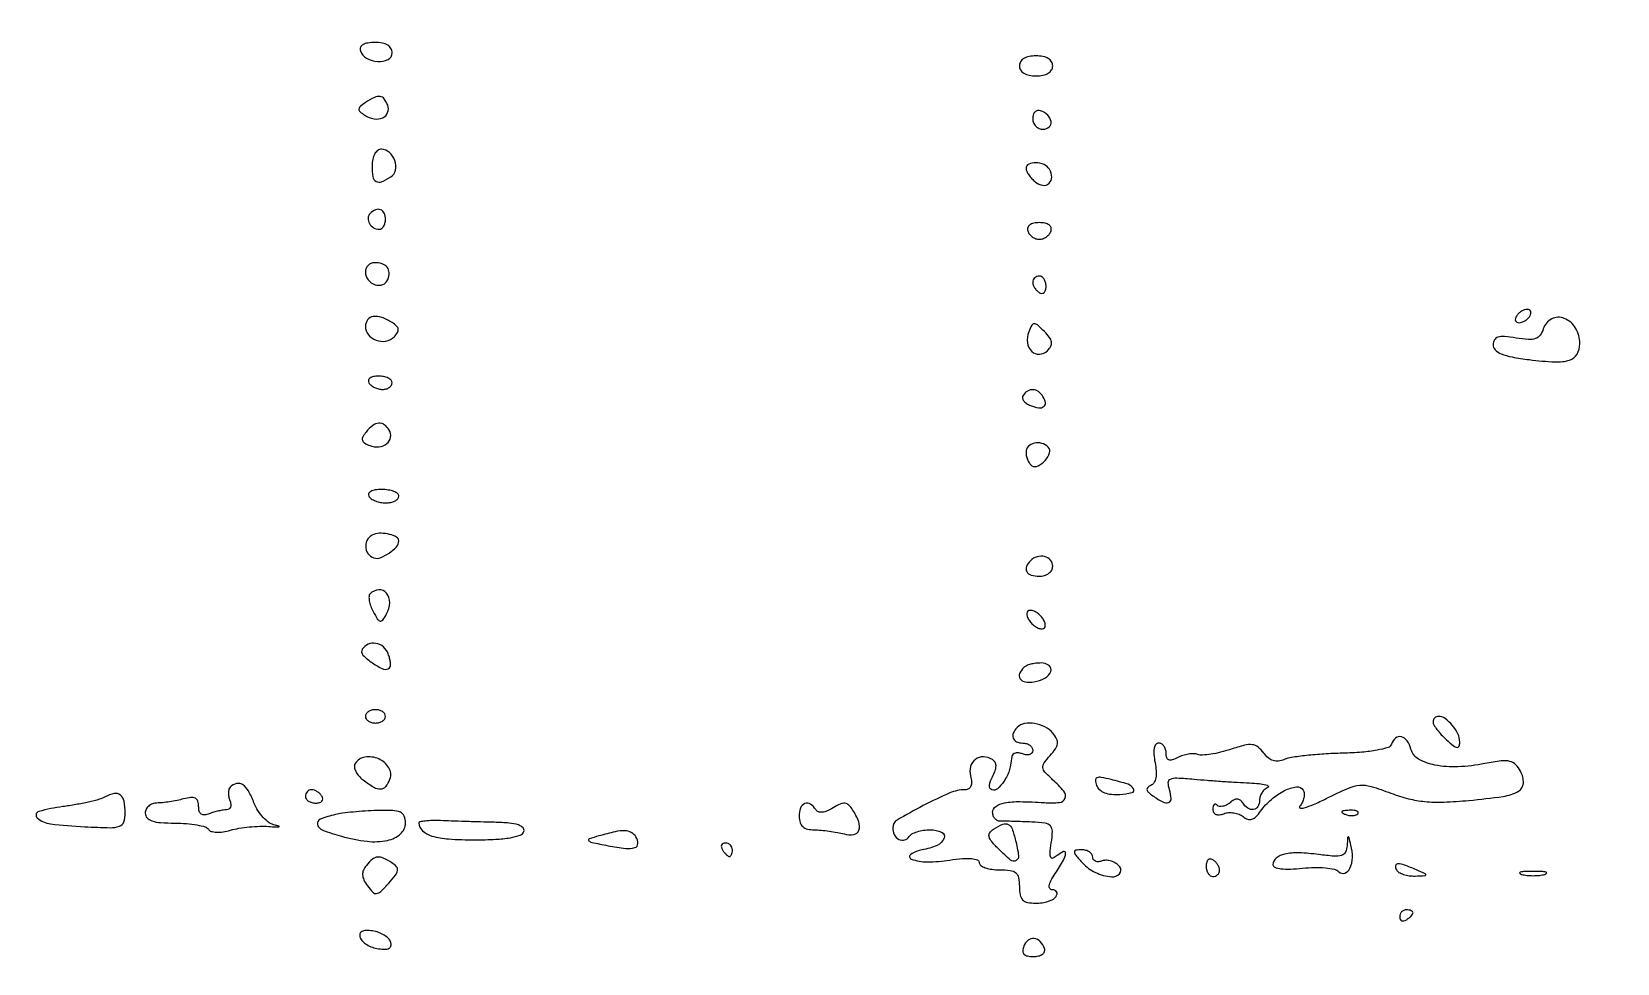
# Model space of a CAD drawing. Extents: x 0 to 4160, y 0 to 3120.
# Drawn here: x 3334 to 3571.6, y 1369 to 1508.6 of the extents above; entities that cross this region are included whole.
import ezdxf

# ---------------------------------------------------------------- set-up
doc = ezdxf.new("R2010")
doc.units = 0

msp = doc.modelspace()

# ---------------------------------------------------------------- linework, layer by layer
for points in [[(4159.499279, 606.274193, 0.000001), (4159.667734, 974.478125, 0.000057), (4159.806661, 1380.08378, 0.000034), (4159.883999, 1862.25), (4160, 3120), (3296.563358, 3120), (2433.126717, 3120)], [(757.647081, 3119.740147, 0.000002), (520.492565, 3119.487217, 0.4139)], [(1964.75, 0.149832, 0.000016), (2717.930904, 0.232101, 0.000028), (3351.473438, 0.357111)]]:
    msp.add_lwpolyline(points, format="xyb")
for points in [[(3383.244995, 1505.75, 0.19179), (3384.163302, 1504.653351, 0.107308), (3385.860007, 1504.163801, 0.130172), (3387.392332, 1504.461336, 0.287588), (3388, 1505.430449, 0.129929), (3387.823287, 1506.099007, 0.12769), (3387.338523, 1506.598108, 0.093042), (3386.531429, 1506.902284, 0.043744), (3385.416667, 1507, 0.036811), (3384.353364, 1506.921611, 0.094051), (3383.626718, 1506.66887, 0.161977), (3383.267705, 1506.265558, 0.183088)], [(3482, 1503.5, 0.140575), (3482.177821, 1502.88002, 0.118484), (3482.666667, 1502.4, 0.088208), (3483.456621, 1502.09863, 0.04716), (3484.5, 1502, 0.04716), (3485.543379, 1502.09863, 0.088208), (3486.333333, 1502.4, 0.118484), (3486.822179, 1502.88002, 0.140575), (3487, 1503.5, 0.140575), (3486.822179, 1504.11998, 0.118484), (3486.333333, 1504.6, 0.088208), (3485.543379, 1504.90137, 0.04716), (3484.5, 1505, 0.04716), (3483.456621, 1504.90137, 0.088208), (3482.666667, 1504.6, 0.118484), (3482.177821, 1504.11998, 0.140575)], [(3384, 1497.984687, 0.027645), (3383.223068, 1497.410829, 0.21091), (3383.02463, 1497.013923, 0.232262), (3383.193193, 1496.624542, 0.033447), (3383.909316, 1496.09252, 0.102042), (3385.288662, 1495.559575, 0.145055), (3386.58521, 1495.719563, 0.199234), (3387.326107, 1496.488848, 0.18706), (3387.329869, 1497.582759, 0.065285), (3386.807216, 1498.546808, 0.208833), (3386.190808, 1498.909523, 0.147479), (3385.348443, 1498.762561, 0.02884)], [(3484, 1495.583333, 0.099038), (3484.120875, 1494.979073, 0.097945), (3484.465104, 1494.465104, 0.097945), (3484.979073, 1494.120875, 0.099038), (3485.583333, 1494, 0.190724), (3486.459866, 1494.346973, 0.244413), (3486.742973, 1495.153639, 0.165501), (3486.250696, 1496.122932, 0.113253), (3485.1875, 1496.770833, 0.134046), (3484.735738, 1496.795817, 0.144529), (3484.348828, 1496.585286, 0.119977), (3484.089234, 1496.158616, 0.077096)], [(3385, 1488.5, 0.038307), (3385.124755, 1486.87404, 0.223974), (3385.591982, 1486.18197, 0.237206), (3386.401271, 1486.124828, 0.042551), (3387.78387, 1486.845262, 0.203013), (3388.484581, 1487.85901, 0.132583), (3388.398962, 1489.298487, 0.127956), (3387.592771, 1490.535554, 0.186804), (3386.393011, 1491, 0.162184), (3385.838157, 1490.815161, 0.105211), (3385.389301, 1490.301332, 0.079023), (3385.096959, 1489.502045, 0.048268)], [(3483, 1488.122445, 0.113581), (3483.0961, 1487.70486, 0.037707), (3483.414473, 1487.158689, 0.035275), (3483.871024, 1486.58674, 0.033484), (3484.410972, 1486.073886, 0.139938), (3485.49842, 1485.59522, 0.223994), (3486.448463, 1485.893409, 0.215554), (3486.846638, 1486.831675, 0.133358), (3486.5, 1488, 0.152872), (3485.695891, 1488.696523, 0.094142), (3484.464417, 1488.975399, 0.118104), (3483.407243, 1488.760936, 0.291763)], [(3384.693853, 1481.36052, 0.191124), (3384.401415, 1480.683432, 0.139481), (3384.603969, 1479.880661, 0.123736), (3385.230079, 1479.235684, 0.139398), (3386.059017, 1479, 0.156819), (3386.417907, 1479.1154, 0.097386), (3386.723586, 1479.440625, 0.079459), (3386.929934, 1479.926402, 0.06085), (3387, 1480.5, 0.103624), (3386.806289, 1481.424643, 0.202875), (3386.269246, 1481.932483, 0.1934), (3385.508765, 1481.913511, 0.094876)], [(3483.25, 1478.75, 0.087886), (3483.509184, 1478.272249, 0.06965), (3483.935937, 1477.867188, 0.06941), (3484.459169, 1477.593688, 0.085974), (3485, 1477.5, 0.085974), (3485.540831, 1477.593688, 0.06941), (3486.064063, 1477.867188, 0.06965), (3486.490816, 1478.272249, 0.087886), (3486.75, 1478.75, 0.162171), (3486.750104, 1479.249077, 0.158614), (3486.451282, 1479.653846, 0.105759), (3485.848796, 1479.915359, 0.049736), (3485, 1480, 0.049736), (3484.151204, 1479.915359, 0.105759), (3483.548718, 1479.653846, 0.158614), (3483.249896, 1479.249077, 0.162171)], [(3384, 1472.606989, 0.16534), (3384.394944, 1471.4453, 0.147756), (3385.433658, 1470.700649, 0.172797), (3386.591433, 1470.716426, 0.215378), (3387.34834, 1471.465377, 0.090961), (3387.545056, 1472.516642, 0.170432), (3387.264829, 1473.324057, 0.15457), (3386.5125, 1473.830406, 0.071544), (3385.333333, 1474, 0.103603), (3384.824567, 1473.893437, 0.098907), (3384.391667, 1473.590803, 0.096806), (3384.101569, 1473.138709, 0.094654)], [(3484, 1471.059017, 0.089642), (3484.073302, 1470.653442, 0.053229), (3484.29375, 1470.2129, 0.051032), (3484.617485, 1469.806203, 0.06081), (3485, 1469.5, 0.139169), (3485.379648, 1469.392057, 0.191142), (3485.70625, 1469.521475, 0.138808), (3485.926733, 1469.889346, 0.066118), (3486, 1470.440983, 0.062283), (3485.925455, 1471.037096, 0.080552), (3485.70625, 1471.542039, 0.097988), (3485.381379, 1471.879982, 0.153634), (3485, 1472, 0.092995), (3484.618268, 1471.928382, 0.096318), (3484.29375, 1471.723586, 0.099231), (3484.076556, 1471.418051, 0.105429)], [(3556.5, 1466, 0.076764), (3556.338175, 1465.617617, 0.154201), (3556.357263, 1465.29375, 0.186277), (3556.550471, 1465.079239, 0.117858), (3556.881966, 1465, 0.085235), (3557.310186, 1465.073533, 0.053414), (3557.769763, 1465.29375, 0.051777), (3558.189439, 1465.617474, 0.064269), (3558.5, 1466, 0.076764), (3558.661825, 1466.382383, 0.154201), (3558.642737, 1466.70625, 0.186277), (3558.449529, 1466.920761, 0.117858), (3558.118034, 1467, 0.085235), (3557.689814, 1466.926467, 0.053414), (3557.230237, 1466.70625, 0.051777), (3556.810561, 1466.382526, 0.064269)], [(3384, 1464.468615, 0.1688), (3384.437901, 1463.208478, 0.139542), (3385.59726, 1462.37271, 0.133695), (3387.063725, 1462.252926, 0.151413), (3388.308858, 1462.908858, 0.054276), (3388.808503, 1463.530591, 0.181249), (3388.915755, 1464.034028, 0.169745), (3388.667251, 1464.505602, 0.04647), (3387.991641, 1465.026328, 0.053573), (3386.442793, 1465.787408, 0.122738), (3385.158412, 1465.923329, 0.197027), (3384.329353, 1465.439914, 0.16493)], [(3483.403962, 1463.610324, 0.123785), (3483.210633, 1462.008226, 0.166302), (3483.849541, 1460.704978, 0.214869), (3485.007127, 1460.266488, 0.183052), (3486.207143, 1460.807143, 0.072829), (3486.712873, 1461.486396, 0.165028), (3486.818345, 1462.110226, 0.123811), (3486.525471, 1462.791533, 0.033272), (3485.743887, 1463.684684, 0.013977), (3484.702122, 1464.669781, 0.192647), (3484.223284, 1464.843954, 0.27229), (3483.851089, 1464.608809, 0.027317)], [(3560.522278, 1464.070191, -0.081329), (3560.041524, 1463.122898, -0.154758), (3559.358735, 1462.623199, -0.099384), (3558.288521, 1462.486996, -0.02234), (3556.45489, 1462.701033, 0.018525), (3554.698757, 1462.919612, 0.092275), (3553.714152, 1462.82356, 0.191344), (3553.196543, 1462.422347, 0.134117), (3553, 1461.702799, 0.202139), (3553.321272, 1460.94059, 0.095766), (3554.228596, 1460.343492, 0.051933), (3555.841369, 1459.866929, 0.014813), (3558.42435, 1459.466185, 0.018003), (3562.293762, 1459.123639, 0.089799), (3564.447105, 1459.398207, 0.185244), (3565.573702, 1460.29494, 0.133837), (3566, 1461.859017, 0.134269), (3565.362891, 1464.188757, 0.16478), (3563.661888, 1465.651671, 0.218659), (3561.780918, 1465.563429, 0.19908)], [(3384.5, 1456, 0.08825), (3384.842344, 1455.617164, 0.053305), (3385.359775, 1455.29375, 0.051278), (3385.961978, 1455.074167, 0.061875), (3386.559017, 1455, 0.067639), (3387.109818, 1455.074854, 0.08433), (3387.576711, 1455.29375, 0.09965), (3387.888931, 1455.61866, 0.142666), (3388, 1456, 0.195654), (3387.844577, 1456.381985, 0.086673), (3387.395164, 1456.70625, 0.066561), (3386.729059, 1456.926392, 0.0466), (3385.940983, 1457, 0.047867), (3385.195401, 1456.928459, 0.104212), (3384.66835, 1456.70625, 0.181468), (3384.441401, 1456.378123, 0.202618)], [(3482.564761, 1454.104785, 0.176398), (3482.483851, 1453.714419, 0.118962), (3482.654993, 1453.287969, 0.088757), (3483.063294, 1452.887837, 0.058024), (3483.648872, 1452.581246, 0.051066), (3484.901657, 1452.242116, 0.198234), (3485.668821, 1452.420991, 0.293297), (3485.902764, 1453.007154, 0.090929), (3485.541119, 1453.933469, 0.098146), (3484.858885, 1454.666913, 0.143063), (3484.032234, 1454.960907, 0.153127), (3483.218317, 1454.756199, 0.117266)], [(3384.096921, 1448.616783, 0.046492), (3383.60476, 1447.897096, 0.194585), (3383.54191, 1447.386705, 0.192557), (3383.851629, 1446.97271, 0.04544), (3384.641694, 1446.584, 0.115462), (3386.019706, 1446.394723, 0.14632), (3387.205677, 1446.873901, 0.184049), (3387.766025, 1447.825434, 0.182424), (3387.553851, 1448.912868, 0.095257), (3386.823828, 1449.706753, 0.182688), (3386.003009, 1449.939187, 0.145098), (3385.092809, 1449.582351, 0.054118)], [(3483, 1445.559017, 0.055393), (3483.06577, 1444.967172, 0.049543), (3483.260466, 1444.380346, 0.052551), (3483.547032, 1443.884873, 0.097268), (3483.886693, 1443.570027, 0.262915), (3484.796164, 1443.534193, 0.093927), (3485.857731, 1444.361689, 0.097507), (3486.519034, 1445.49822, 0.287006), (3486.324657, 1446.342009, 0.126742), (3485.345909, 1446.919767, 0.128809), (3484.216165, 1446.947916, 0.150796), (3483.339635, 1446.433598, 0.187354)], [(3384.5, 1439, 0.111412), (3384.876024, 1438.616444, 0.050262), (3385.50665, 1438.29375, 0.046318), (3386.270704, 1438.074077, 0.046881), (3387.059017, 1438, 0.049547), (3387.801778, 1438.073784, 0.069539), (3388.429836, 1438.29375, 0.089706), (3388.852535, 1438.618213, 0.186414), (3389, 1439, 0.230178), (3388.813779, 1439.383082, 0.073461), (3388.248289, 1439.70625, 0.055981), (3387.420991, 1439.926934, 0.037227), (3386.440983, 1440, 0.035659), (3385.479336, 1439.931329, 0.083483), (3384.794783, 1439.712684, 0.1651), (3384.478234, 1439.384801, 0.253782)], [(3385.25, 1433.269359, 0.161738), (3384.371961, 1432.593067, 0.148895), (3384.036487, 1431.501448, 0.150332), (3384.367395, 1430.415929, 0.165159), (3385.241071, 1429.752976, 0.175005), (3386.230198, 1429.777463, 0.057112), (3387.541442, 1430.469056, 0.057206), (3388.653661, 1431.432296, 0.187857), (3389, 1432.321583, 0.278141), (3388.676645, 1432.857892, 0.059596), (3387.618275, 1433.264271, 0.055868), (3386.335593, 1433.439715, 0.090228)], [(3483.666667, 1429.333333, 0.095046), (3483.06796, 1428.450414, 0.235594), (3483.110821, 1427.691245, 0.19625), (3483.776516, 1427.170234, 0.069236), (3485, 1427, 0.072314), (3485.769411, 1427.111864, 0.08892), (3486.416667, 1427.4375, 0.10214), (3486.846791, 1427.924246, 0.130775), (3487, 1428.5, 0.180027), (3486.66229, 1429.407543, 0.154548), (3485.790057, 1429.944294, 0.133222), (3484.659362, 1429.921784, 0.125809)], [(3384.70185, 1424.368517, 0.187462), (3384.533503, 1423.986187, 0.053361), (3384.574754, 1423.326684, 0.04577), (3384.786774, 1422.531488, 0.034853), (3385.155945, 1421.708614, 0.015051), (3385.828021, 1420.538873, 0.213785), (3386.217075, 1420.273864, 0.291341), (3386.597015, 1420.430148, 0.025845), (3387.174884, 1421.348016, 0.121319), (3387.640053, 1423.037031, 0.180254), (3387.148991, 1424.47354, 0.245901), (3385.994125, 1424.965206, 0.178267)], [(3483.1875, 1420.9375, 0.068635), (3483.45155, 1420.402945, 0.04742), (3483.882031, 1419.882031, 0.04742), (3484.402945, 1419.45155, 0.068635), (3484.9375, 1419.1875, 0.08306), (3485.420316, 1419.111558, 0.196386), (3485.75, 1419.25, 0.196386), (3485.888442, 1419.579684, 0.08306), (3485.8125, 1420.0625, 0.068635), (3485.54845, 1420.597055, 0.04742), (3485.117969, 1421.117969, 0.04742), (3484.597055, 1421.54845, 0.068635), (3484.0625, 1421.8125, 0.08306), (3483.579684, 1421.888442, 0.196386), (3483.25, 1421.75, 0.196386), (3483.111558, 1421.420316, 0.08306)], [(3383.531009, 1416.050173, 0.343304), (3383.623724, 1415.193592, 0.051097), (3385.043516, 1413.998986, 0.049818), (3386.701489, 1413.097924, 0.304866), (3387.609185, 1413.275852, 0.178608), (3387.736805, 1413.552724, 0.042707), (3387.733229, 1414.067782, 0.038593), (3387.625797, 1414.695694, 0.029961), (3387.41655, 1415.356872, 0.122591), (3386.681024, 1416.408415, 0.135797), (3385.564626, 1416.942908, 0.147867), (3384.403903, 1416.806439, 0.152818)], [(3482.666667, 1413.333333, 0.096545), (3482.037849, 1412.400054, 0.258143), (3482.118975, 1411.62911, 0.209388), (3482.866033, 1411.173254, 0.070409), (3484.171672, 1411.180449, 0.087522), (3485.825577, 1411.729812, 0.179445), (3486.713919, 1412.741863, 0.341115), (3486.451461, 1413.614391, 0.156542), (3485.25, 1414, 0.031371), (3484.467349, 1413.950847, 0.031789), (3483.700521, 1413.804167, 0.033513), (3483.053431, 1413.590047, 0.100042)], [(3384, 1406, 0.148195), (3384.115568, 1405.618646, 0.098894), (3384.440625, 1405.29375, 0.082425), (3384.926543, 1405.074694, 0.064853), (3385.5, 1405, 0.064853), (3386.073457, 1405.074694, 0.082425), (3386.559375, 1405.29375, 0.098894), (3386.884432, 1405.618646, 0.148195), (3387, 1406, 0.148195), (3386.884432, 1406.381354, 0.098894), (3386.559375, 1406.70625, 0.082425), (3386.073457, 1406.925306, 0.064853), (3385.5, 1407, 0.064853), (3384.926543, 1406.925306, 0.082425), (3384.440625, 1406.70625, 0.098894), (3384.115568, 1406.381354, 0.148195)], [(3481.666667, 1404.333333, 0.091649), (3481.095775, 1403.503522, 0.193059), (3481.066255, 1402.735179, 0.206496), (3481.569797, 1402.19498, 0.103678), (3482.5, 1402, -0.072144), (3483.073208, 1401.91686, -0.087143), (3483.559375, 1401.674822, -0.100435), (3483.884389, 1401.315153, -0.134459), (3484, 1400.893011, -0.158089), (3483.878743, 1400.519085, -0.151946), (3483.559375, 1400.280284, -0.112257), (3483.073899, 1400.22328, -0.06502), (3482.5, 1400.361626, 0.058407), (3481.916789, 1400.510375, 0.092851), (3481.403906, 1400.483616, 0.126783), (3481.042281, 1400.290954, 0.176994), (3480.875, 1399.968615, -0.010825), (3480.679037, 1398.671926, -0.035101), (3480.47078, 1397.827547, -0.042097), (3480.168459, 1397.104709, -0.021367), (3479.67567, 1396.25, -0.070774), (3478.729728, 1395.14286, -0.283768), (3477.889368, 1394.99909, -0.353096), (3477.525352, 1395.652349, -0.080401), (3477.967521, 1396.939312, 0.034731), (3478.379375, 1397.856728, 0.089598), (3478.504473, 1398.569206, 0.130763), (3478.356482, 1399.114619, 0.123678), (3477.954817, 1399.527924, 0.131754), (3476.61678, 1399.929509, 0.170949), (3475.405421, 1399.542746, 0.168735), (3474.693337, 1398.476466, 0.128261), (3474.694254, 1397.061172, -0.04502), (3474.841893, 1396.178882, -0.111738), (3474.746683, 1395.534673, -0.165963), (3474.42055, 1395.146067, -0.136757), (3473.8965, 1395, 0.102253), (3471.574194, 1394.520056, 0.018597), (3467.58427, 1392.618297, 0.012947), (3463.675951, 1390.443072, 0.261263), (3463.017668, 1389.309017, 0.123474), (3463.261613, 1388.271223, 0.151679), (3463.956756, 1387.565207, 0.192372), (3464.803739, 1387.46995, 0.1895), (3465.489919, 1387.983688, -0.132129), (3465.905733, 1388.374557, -0.045), (3466.675043, 1388.701458, -0.041002), (3467.630034, 1388.924975, -0.037006), (3468.64235, 1389, -0.1031), (3470.356426, 1388.64276, -0.406683), (3470.725039, 1387.739181, -0.196473), (3469.671117, 1386.659168, -0.058275), (3467.417502, 1385.978797, 0.099947), (3465.720359, 1385.308768, 0.618428), (3465.79875, 1384.612838, 0.089788), (3468.205917, 1384.195139, 0.035406), (3471.570999, 1384.458376, -0.016139), (3473.490511, 1384.683162, -0.043457), (3474.863133, 1384.679647, -0.072547), (3475.719234, 1384.475346, -0.307063), (3476, 1384.061273, 0.245801), (3476.213105, 1383.653974, 0.06677), (3476.88125, 1383.311749, 0.051451), (3477.850874, 1383.077335, 0.033611), (3479, 1383, -0.030103), (3480.613599, 1382.902765, -0.144586), (3481.45, 1382.541667, -0.173074), (3481.873428, 1381.824437, -0.047675), (3482, 1380.5, 0.045359), (3482.114563, 1379.239747, 0.149127), (3482.494098, 1378.506044, 0.152449), (3483.212541, 1378.11842, 0.048088), (3484.440983, 1378, 0.037634), (3485.42066, 1378.073842, 0.041396), (3486.346475, 1378.29375, 0.045439), (3487.093337, 1378.615492, 0.130646), (3487.5, 1379, 0.094523), (3487.645826, 1379.381522, 0.172696), (3487.591616, 1379.70625, 0.172965), (3487.34452, 1379.92333, 0.094854), (3486.944007, 1380, -0.237879), (3486.570872, 1380.18817, -0.206273), (3486.47014, 1380.618768, -0.079687), (3486.732906, 1381.370974, -0.021235), (3487.38499, 1382.464817, 0.014411), (3488.594617, 1384.432378, 0.10388), (3488.937945, 1385.48465, 0.575314), (3488.614614, 1385.72289, 0.07102), (3487.676751, 1385.146691, -0.065594), (3487.034592, 1384.742545, -0.41117), (3486.705201, 1384.862586, -0.135521), (3486.600031, 1385.468988, -0.012013), (3486.790251, 1387.024246, 0.02778), (3486.949975, 1388.790583, 0.19906), (3486.655699, 1389.576331, 0.174445), (3485.866195, 1389.981406, 0.020462), (3483.863499, 1390.157534, 0.002789), (3482.484112, 1390.214432, 0.002892), (3481.12084, 1390.255156, 0.002787), (3479.94065, 1390.276999, 0.012514), (3479.25, 1390.268645, -0.111386), (3478.773231, 1390.357737, -0.103987), (3478.367188, 1390.643845, -0.098504), (3478.095028, 1391.084408, -0.089488), (3478, 1391.611111, -0.250913), (3478.471329, 1392.491208, -0.100772), (3479.775986, 1393.022282, -0.050115), (3482.080983, 1393.219997, -0.013527), (3485.75, 1393.067164, 0.038745), (3488.032122, 1393.087177, 0.292469), (3488.847915, 1393.714181, 0.267203), (3488.659339, 1394.776001, 0.034329), (3486.991904, 1396.507326, -0.021525), (3485.842129, 1397.641592, -0.163925), (3485.53356, 1398.324873, -0.182689), (3485.71907, 1399.016185, -0.028008), (3486.629917, 1400.143556, 0.032885), (3487.428967, 1401.152512, 0.122872), (3487.711516, 1401.904186, 0.147739), (3487.582486, 1402.62008, 0.055318), (3487.015567, 1403.481242, 0.100552), (3485.841701, 1404.425935, 0.07998), (3484.293289, 1404.934931, 0.085837), (3482.769961, 1404.914701, 0.151356)], [(3544, 1405.154988, 0.136196), (3544.121498, 1404.717217, 0.026046), (3544.5875, 1404.026517, 0.02603), (3545.234318, 1403.254929, 0.021385), (3546, 1402.5, 0.013726), (3547.053603, 1401.59785, 0.126924), (3547.59536, 1401.350593, 0.367181), (3547.893891, 1401.52476, 0.08492), (3548, 1402.145012, 0.112692), (3547.722159, 1403.362102, 0.061063), (3546.888248, 1404.660691, 0.062484), (3545.809628, 1405.671929, 0.158395), (3544.8, 1406, 0.104773), (3544.494752, 1405.935326, 0.099119), (3544.235, 1405.751778, 0.096495), (3544.060907, 1405.477548, 0.093585)], [(3537.776871, 1401.830612, -0.243433), (3537.257004, 1401.325031, -0.02793), (3535.619255, 1400.927637, -0.026097), (3533.348039, 1400.630664, -0.012918), (3530.443537, 1400.479492, 0.009543), (3527.653303, 1400.353141, 0.011149), (3525.011489, 1400.123691, 0.010181), (3522.794557, 1399.835445, 0.064333), (3521.701956, 1399.523454, -0.073532), (3520.825539, 1399.290462, -0.105851), (3520.029318, 1399.368645, -0.099392), (3519.299488, 1399.773946, -0.058657), (3518.618478, 1400.507084, 0.063866), (3517.772496, 1401.399078, 0.144718), (3516.922898, 1401.755147, 0.091092), (3515.759563, 1401.670942, 0.01621), (3513.657807, 1401.052081, -0.019133), (3512.159728, 1400.62047, -0.021845), (3510.697543, 1400.326251, -0.021649), (3509.448052, 1400.186236, -0.103553), (3508.741285, 1400.284444, 0.084441), (3508.140435, 1400.391275, 0.039608), (3507.350565, 1400.334546, 0.037769), (3506.511276, 1400.141241, 0.043318), (3505.75, 1399.829689, -0.03522), (3504.902061, 1399.466553, -0.172265), (3504.388411, 1399.470132, -0.240808), (3504.094876, 1399.7852, -0.069464), (3504, 1400.464816, 0.071613), (3503.91554, 1401.051487, 0.086828), (3503.669531, 1401.54904, 0.100368), (3503.304008, 1401.881671, 0.135382), (3502.875, 1402, 0.233482), (3502.448814, 1401.789512, 0.118384), (3502.200167, 1401.229167, 0.067672), (3502.157225, 1400.312818, 0.027278), (3502.335938, 1399.070312, -0.032295), (3502.505224, 1397.803327, -0.062284), (3502.44788, 1396.783084, -0.08684), (3502.178055, 1396.052524, -0.16556), (3501.710938, 1395.646443, 0.080256), (3501.234383, 1395.355813, 0.267839), (3501.116916, 1395.023315, 0.163321), (3501.339789, 1394.622598, 0.030981), (3502, 1394.091444, 0.032765), (3503.503625, 1393.169475, 0.210136), (3504.373535, 1393.108229, 0.33356), (3504.748099, 1393.676295, 0.061666), (3504.503725, 1394.988263, -0.070789), (3504.321606, 1396.075341, -0.305422), (3504.656414, 1396.599763, -0.116168), (3505.610636, 1396.771876, -0.00926), (3508.186338, 1396.587744, 0.003354), (3510.128349, 1396.425838, 0.002087), (3512.407862, 1396.260753, 0.002094), (3514.657667, 1396.116719, 0.003792), (3516.5, 1396.020533, -0.012885), (3517.957168, 1395.917859, -0.036832), (3518.957812, 1395.746355, -0.149148), (3519.297238, 1395.54313, -0.521394), (3519.25, 1395.337719, 0.087674), (3518.772091, 1395.039141, 0.065245), (3518.367188, 1394.565351, 0.064399), (3518.093368, 1393.995939, 0.080074), (3518, 1393.416667, -0.134112), (3517.745402, 1392.484541, -0.227047), (3517.086886, 1392.042668, -0.190759), (3516.229081, 1392.245786, -0.102286), (3515.469989, 1393.048558, 0.093136), (3515.10204, 1393.452088, 0.161683), (3514.676646, 1393.595498, 0.127031), (3514.173599, 1393.468043, 0.048005), (3513.568963, 1393.057234, -0.054477), (3513.040868, 1392.708308, -0.069559), (3512.49076, 1392.516102, -0.084854), (3512.003915, 1392.502496, -0.162415), (3511.657991, 1392.675343, 0.131282), (3511.408538, 1392.819607, 0.259457), (3511.193285, 1392.765912, 0.154481), (3511.045771, 1392.503474, 0.051431), (3511, 1392.059678, 0.127949), (3511.121377, 1391.593126, 0.172156), (3511.446777, 1391.307269, 0.128176), (3511.964214, 1391.242323, 0.059146), (3512.626748, 1391.410264, -0.073774), (3513.344188, 1391.57004, -0.055594), (3514.152566, 1391.538313, -0.056111), (3514.925301, 1391.330758, -0.079722), (3515.536653, 1390.969581, 0.085691), (3516.214159, 1390.580081, 0.165273), (3516.832552, 1390.565724, 0.123968), (3517.454949, 1390.948217, 0.039031), (3518.159905, 1391.793628, -0.060949), (3519.769401, 1393.560661, -0.062286), (3521.746437, 1394.872578, -0.079327), (3523.520367, 1395.427403, -0.298965), (3524.525402, 1394.958899, -0.12205), (3524.687097, 1394.455288, -0.06853), (3524.642491, 1393.810491, -0.061854), (3524.409737, 1393.129783, -0.059999), (3524.015762, 1392.518992, 0.565971), (3524.106378, 1392.260621, 0.122565), (3524.703938, 1392.284826, 0.032681), (3526.087272, 1392.789366, 0.011808), (3527.982397, 1393.678518, -0.011544), (3531.321575, 1395.247342, -0.083509), (3533.035763, 1395.684128, -0.095117), (3534.706335, 1395.505034, -0.017089), (3537.680961, 1394.484041, 0.029693), (3540.296762, 1393.659261, 0.038317), (3542.778642, 1393.234572, 0.032297), (3545.607451, 1393.154477, 0.014103), (3549.356425, 1393.396509, 0.012173), (3554.505471, 1394.001808, 0.092963), (3556.804094, 1394.780822, 0.261162), (3557.537893, 1395.98379, 0.132828), (3557.126049, 1397.764476, 0.072537), (3556.375066, 1398.781128, 0.145336), (3555.507089, 1399.256554, 0.085952), (3554.208659, 1399.309786, 0.01504), (3551.783408, 1398.916945, -0.036338), (3547.728769, 1398.43619, -0.059843), (3544.290247, 1398.691691, -0.080902), (3541.829989, 1399.604187, -0.202293), (3540.685663, 1401.094023, 0.087426), (3540.115278, 1402.337107, 0.181501), (3539.251494, 1402.93711, 0.242257), (3538.390927, 1402.738026, 0.137443)], [(3382.458879, 1398.933465, 0.169997), (3382.345923, 1398.420639, 0.082587), (3382.536829, 1397.768487, 0.066971), (3382.990867, 1397.080469, 0.051392), (3383.649862, 1396.465269, 0.027991), (3385.26025, 1395.381468, 0.143493), (3386.29258, 1395.116365, 0.220936), (3387.051626, 1395.500559, 0.075378), (3387.677102, 1396.600925, 0.236138), (3387.512258, 1398.288477, 0.148397), (3385.984325, 1399.615117, 0.142441), (3383.928566, 1399.899323, 0.221421)], [(3363.735568, 1395.402234, 0.131935), (3363.545171, 1395.072034, 0.057779), (3363.471459, 1394.568156, 0.05155), (3363.514361, 1393.982947, 0.04759), (3363.67589, 1393.402234, -0.06433), (3363.806008, 1392.865706, -0.111403), (3363.754761, 1392.411906, -0.15176), (3363.534602, 1392.113455, -0.159844), (3363.188776, 1392, 0.041238), (3362.685995, 1391.958462, 0.015975), (3362.000078, 1391.821697, 0.015688), (3361.262563, 1391.6254, 0.018728), (3360.581787, 1391.393011, -0.069066), (3359.883654, 1391.230657, -0.178169), (3359.391388, 1391.362695, -0.174789), (3359.096183, 1391.785051, -0.066081), (3359, 1392.509643, 0.077202), (3358.877153, 1393.300524, 0.202841), (3358.51111, 1393.727729, 0.146351), (3357.849425, 1393.842306, 0.03568), (3356.75, 1393.630286, -0.015772), (3355.760635, 1393.398325, -0.01145), (3354.646875, 1393.200423, -0.011588), (3353.580061, 1393.061189, -0.024706), (3352.75, 1393.013655, 0.084249), (3352.081689, 1392.894868, 0.092538), (3351.514062, 1392.563386, 0.099626), (3351.13437, 1392.073239, 0.115635), (3351, 1391.5, 0.187235), (3351.269981, 1390.804307, 0.126848), (3351.990164, 1390.334441, 0.064491), (3353.300952, 1390.072921, 0.017032), (3355.440983, 1390, -0.019403), (3357.183588, 1389.93235, -0.026282), (3358.7456, 1389.727891, -0.025272), (3359.980182, 1389.434599, -0.185445), (3360.454468, 1389.073673, 0.189397), (3360.866216, 1388.765272, 0.056788), (3361.654697, 1388.64203, 0.047109), (3362.663638, 1388.695104, 0.033161), (3363.775026, 1388.935478, -0.028718), (3365.043384, 1389.221611, -0.016621), (3366.593701, 1389.426217, -0.016577), (3368.1676, 1389.528392, -0.026652), (3369.511542, 1389.499338, 0.005606), (3370.589613, 1389.430578, 0.061827), (3371.020395, 1389.46122, 0.784653), (3371.024152, 1389.543431, 0.022143), (3370.451505, 1389.684511, -0.102879), (3369.580998, 1390.054931, -0.052194), (3368.675409, 1390.8359, -0.048395), (3367.868423, 1391.879676, -0.05017), (3367.28837, 1393.046978, 0.0369), (3366.464841, 1394.820636, 0.1198), (3365.589945, 1395.765587, 0.2077), (3364.676304, 1395.927913, 0.138795)], [(3375, 1394, 0.153634), (3375.120018, 1393.618621, 0.097988), (3375.457961, 1393.29375, 0.080552), (3375.962904, 1393.074545, 0.062283), (3376.559017, 1393, 0.066118), (3377.110654, 1393.073267, 0.138808), (3377.478525, 1393.29375, 0.191142), (3377.607943, 1393.620352, 0.139169), (3377.5, 1394, 0.06081), (3377.193797, 1394.382515, 0.051032), (3376.7871, 1394.70625, 0.053229), (3376.346558, 1394.926698, 0.089642), (3375.940983, 1395, 0.105429), (3375.581949, 1394.923444, 0.099231), (3375.276414, 1394.70625, 0.096318), (3375.071618, 1394.381732, 0.092995)], [(3493.577561, 1395.658474, 0.120644), (3494.023839, 1395.015212, 0.0875), (3494.770148, 1394.558078, 0.069733), (3495.789182, 1394.313251, 0.041869), (3497.035519, 1394.297229, 0.040354), (3498.882459, 1394.579201, 0.502566), (3499.122624, 1395.135977, 0.185168), (3498.286361, 1395.812851, 0.018032), (3495.738696, 1396.540482, 0.015836), (3494.276234, 1396.852918, 0.142527), (3493.631548, 1396.785405, 0.326011), (3493.40585, 1396.419761, 0.072409)], [(3345, 1393.932274, -0.058078), (3344.122589, 1393.571477, -0.012159), (3342.509876, 1393.160048, -0.012599), (3340.604059, 1392.773177, -0.011624), (3338.629363, 1392.471033, 0.036162), (3335.045492, 1391.741276, 0.588043), (3334.818199, 1390.789694, 0.157492), (3336.805383, 1389.879098, 0.016874), (3341.923313, 1389.450661, 0.006699), (3345.744703, 1389.311593, 0.087838), (3347.140162, 1389.525707, 0.234807), (3347.78283, 1390.172678, 0.080373), (3348, 1391.514957, 0.047453), (3347.833199, 1393.268541, 0.17755), (3347.272244, 1394.20201, 0.223771), (3346.340444, 1394.428026, 0.076104)], [(3449, 1391, 0.07412), (3449.135135, 1390.093413, 0.137057), (3449.532957, 1389.470505, 0.125133), (3450.225791, 1389.108882, 0.056563), (3451.25, 1388.986345, -0.020614), (3452.274243, 1388.937871, -0.011917), (3453.5, 1388.799577, -0.011897), (3454.725325, 1388.601868, -0.01952), (3455.75, 1388.369714, 0.104875), (3457.181978, 1388.293963, 0.276573), (3457.93985, 1388.926876, 0.177102), (3457.920458, 1390.200849, 0.050233), (3457.0152, 1392, 0.059552), (3456.43411, 1392.71053, 0.170248), (3455.8619, 1392.972304, 0.13199), (3455.153517, 1392.850216, 0.030415), (3454.076873, 1392.270479, -0.037458), (3453.201968, 1391.815131, -0.077341), (3452.456867, 1391.624384, -0.113271), (3451.879389, 1391.699492, -0.167106), (3451.487343, 1392.020479, 0.108615), (3450.690076, 1392.842756, 0.248372), (3449.855839, 1392.924408, 0.212138), (3449.219664, 1392.259598, 0.086543)], [(3379.5, 1391.286934, 0.034917), (3377.219751, 1390.566919, 0.38379), (3376.826463, 1389.777545, 0.240219), (3377.591287, 1388.943588, 0.021032), (3380.404689, 1388.026685, 0.039638), (3384.234429, 1387.275216, 0.079983), (3387.298915, 1387.41353, 0.128517), (3389.255084, 1388.383596, 0.217014), (3390, 1390.019052, 0.098476), (3389.797312, 1391.038199, 0.193525), (3389.22828, 1391.619234, 0.095657), (3388.084031, 1391.878448, 0.014834), (3385.75, 1391.883999, 0.008815), (3383.976176, 1391.80427, 0.008174), (3382.160937, 1391.66076, 0.008186), (3380.550253, 1391.480237, 0.027022)], [(3392.015521, 1390, 0.206912), (3392.556593, 1388.845499, 0.109101), (3393.965982, 1388.062459, 0.056797), (3396.454172, 1387.619164, 0.015859), (3400.413613, 1387.495898, 0.011641), (3403.507432, 1387.569772, 0.030565), (3405.713685, 1387.809569, 0.041025), (3407.19124, 1388.189024, 0.23242), (3407.746947, 1388.75, 0.285372), (3407.613671, 1389.314072, 0.121156), (3406.920165, 1389.731357, 0.054323), (3405.546189, 1389.998443, 0.014769), (3403.333333, 1390.117874, -0.000924), (3401.244961, 1390.172665, -0.00071), (3398.965165, 1390.239934, -0.000718), (3396.833637, 1390.308923, -0.001711), (3395.250209, 1390.367874, 0.014425), (3394.005307, 1390.382547, 0.024049), (3392.95948, 1390.314313, 0.021081), (3392.166601, 1390.1901, 0.366004)], [(3530.8125, 1391.316886, 0.051402), (3531.359369, 1391.160852, 0.05415), (3531.916927, 1391.123424, 0.060344), (3532.402231, 1391.202593, 0.126455), (3532.729167, 1391.395833, 0.296942), (3532.77538, 1391.614691, 0.208169), (3532.592839, 1391.799335, 0.077125), (3532.112848, 1391.910055, 0.028489), (3531.416667, 1391.921053, 0.018894), (3530.670344, 1391.862007, 0.168741), (3530.37858, 1391.720685, 0.470617), (3530.395823, 1391.538436, 0.054073)], [(3419, 1388.081644, 0.012282), (3417.531537, 1387.619977, 0.542113), (3417.465319, 1387.358573, 0.156323), (3417.908782, 1387.10747, 0.003461), (3420.352184, 1386.616841, 0.01762), (3423.004356, 1386.199702, 0.106728), (3424.382041, 1386.326645, 0.325865), (3424.824177, 1386.925172, 0.140866), (3424.541119, 1387.933469, 0.130591), (3423.843921, 1388.592825, 0.118313), (3422.884413, 1388.850405, 0.062739), (3421.425854, 1388.706153, 0.014038)], [(3481.44026, 1387.382001, -0.024972), (3481.88808, 1385.126186, -0.314362), (3481.520643, 1384.390349, -0.305789), (3480.689964, 1384.469508, -0.024223), (3478.965299, 1386.034701, -0.019423), (3477.86949, 1387.219123, -0.111077), (3477.471619, 1387.971441, -0.218577), (3477.569239, 1388.557098, -0.103001), (3478.131966, 1389.102721, -0.039353), (3479.511927, 1389.831744, -0.225451), (3480.316985, 1389.802646, -0.186962), (3480.897853, 1389.142394, -0.026497)], [(3531.116001, 1386.618331, -0.099277), (3530.86242, 1385.66308, -0.205233), (3530.286968, 1385.169893, -0.095991), (3529.176145, 1385.044587, -0.013568), (3526.876856, 1385.289691, 0.024035), (3523.884962, 1385.545434, 0.064007), (3521.754629, 1385.351836, 0.11314), (3520.474565, 1384.743272, 0.229319), (3520, 1383.762959, 0.318381), (3520.276781, 1383.37235, 0.055109), (3521.210657, 1383.155902, 0.039297), (3522.612089, 1383.101089, 0.018197), (3524.430654, 1383.239294, -0.023697), (3526.202973, 1383.3544, -0.02886), (3527.864333, 1383.287522, -0.029582), (3529.220954, 1383.072647, -0.14326), (3529.897871, 1382.702129, 0.292858), (3530.772708, 1382.510523, 0.200686), (3531.539109, 1383.224901, 0.099465), (3531.910493, 1384.839173, 0.070462), (3531.700575, 1386.691587, 0.002269), (3531.388298, 1387.874657, 0.374365), (3531.285126, 1387.944, 0.358169), (3531.197486, 1387.851469, 0.002206)], [(3437.5, 1386, 0.029505), (3437.768994, 1385.617226, 0.035638), (3438.066025, 1385.29375, 0.038439), (3438.34829, 1385.065539, 0.151918), (3438.559017, 1385, 0.210953), (3438.727648, 1385.07446, 0.081139), (3438.870461, 1385.29375, 0.061769), (3438.967655, 1385.617151, 0.042167), (3439, 1386, 0.105053), (3438.918938, 1386.381556, 0.099167), (3438.688914, 1386.70625, 0.09642), (3438.345238, 1386.923877, 0.093332), (3437.940983, 1387, 0.108972), (3437.586039, 1386.921712, 0.182303), (3437.3746, 1386.70625, 0.161196), (3437.343488, 1386.3821, 0.082592)], [(3491.5, 1384, 0.100587), (3493.398091, 1382.602268, 0.083634), (3495.820299, 1381.938801, 0.237388), (3497.025268, 1382.400177, 0.374036), (3497.049332, 1383.440559, 0.071608), (3496.485582, 1383.95027, 0.066075), (3495.785821, 1384.297112, 0.06997), (3495.061714, 1384.435244, 0.104173), (3494.426887, 1384.33357, -0.068852), (3493.881159, 1384.206413, -0.116799), (3493.419148, 1384.272043, -0.152564), (3493.114758, 1384.516406, -0.148977), (3493, 1384.893011, 0.147734), (3492.872485, 1385.315164, 0.098964), (3492.513847, 1385.674822, 0.082584), (3491.977713, 1385.9173, 0.065078), (3491.345012, 1386, 0.037298), (3490.460468, 1385.933924, 0.393341), (3490.253998, 1385.674471, 0.157135), (3490.445966, 1385.206208, 0.008696)], [(3384.13939, 1383.667955, 0.06982), (3383.692679, 1382.944735, 0.117252), (3383.565178, 1382.24589, 0.101546), (3383.761431, 1381.494188, 0.043426), (3384.301986, 1380.601687, 0.033438), (3385.109513, 1379.639491, 0.236309), (3385.667682, 1379.441029, 0.16459), (3386.289383, 1379.740377, 0.015061), (3387.495277, 1380.994781, 0.018566), (3388.508336, 1382.20135, 0.128215), (3388.811265, 1382.905497, 0.223467), (3388.645271, 1383.464862, 0.069767), (3387.960237, 1384.045737, 0.030897), (3386.657319, 1384.761282, 0.135571), (3385.800416, 1384.909209, 0.153141), (3385.047705, 1384.588772, 0.042946)], [(3510, 1383.559017, 0.062283), (3510.074545, 1382.962904, 0.080552), (3510.29375, 1382.457961, 0.097988), (3510.618621, 1382.120018, 0.153634), (3511, 1382, 0.092995), (3511.381732, 1382.071618, 0.096318), (3511.70625, 1382.276414, 0.099231), (3511.923444, 1382.581949, 0.105429), (3512, 1382.940983, 0.089642), (3511.926698, 1383.346558, 0.053229), (3511.70625, 1383.7871, 0.051032), (3511.382515, 1384.193797, 0.06081), (3511, 1384.5, 0.139169), (3510.620352, 1384.607943, 0.191142), (3510.29375, 1384.478525, 0.138808), (3510.073267, 1384.110654, 0.066118)], [(3538.5, 1383, 0.125173), (3538.892224, 1382.621061, 0.049915), (3539.580088, 1382.314396, 0.045307), (3540.425041, 1382.117381, 0.042673), (3541.309017, 1382.070285, 0.003282), (3542.775846, 1382.126981, 0.343362), (3542.919734, 1382.249832, 0.352087), (3542.834417, 1382.41595, 0.003353), (3541.5, 1383, 0.014943), (3539.697095, 1383.711699, 0.086739), (3538.693694, 1383.887087, 0.378432), (3538.368962, 1383.600228, 0.170953)], [(3557.25, 1382.310674, 0.039571), (3558.047266, 1382.168469, 0.024357), (3559, 1382.122029, 0.024357), (3559.952734, 1382.168469, 0.039571), (3560.75, 1382.310674, 0.161593), (3561.00914, 1382.478988, 0.542911), (3560.957813, 1382.633659, 0.052887), (3560.251983, 1382.740287, 0.011065), (3559, 1382.767997, 0.011065), (3557.748017, 1382.740287, 0.052887), (3557.042187, 1382.633659, 0.542911), (3556.99086, 1382.478988, 0.161593)], [(3539, 1375.940983, 0.108972), (3539.078288, 1375.586039, 0.182303), (3539.29375, 1375.3746, 0.161196), (3539.6179, 1375.343488, 0.082592), (3540, 1375.5, 0.029505), (3540.382774, 1375.768994, 0.035638), (3540.70625, 1376.066025, 0.038439), (3540.934461, 1376.34829, 0.151918), (3541, 1376.559017, 0.210953), (3540.92554, 1376.727648, 0.081139), (3540.70625, 1376.870461, 0.061769), (3540.382849, 1376.967655, 0.042167), (3540, 1377, 0.105053), (3539.618444, 1376.918938, 0.099167), (3539.29375, 1376.688914, 0.09642), (3539.076123, 1376.345238, 0.093332)], [(3383.216946, 1372.834147, 0.119985), (3383.550588, 1372.298651, 0.056322), (3384.198138, 1371.79375, 0.051152), (3385.033801, 1371.392648, 0.050032), (3385.93971, 1371.165853, 0.034225), (3386.944098, 1371.088458, 0.127063), (3387.555142, 1371.240772, 0.226151), (3387.820709, 1371.605834, 0.126282), (3387.783054, 1372.165853, 0.119985), (3387.449412, 1372.701349, 0.056322), (3386.801862, 1373.20625, 0.051152), (3385.966199, 1373.607352, 0.050032), (3385.06029, 1373.834147, 0.034225), (3384.055902, 1373.911542, 0.127063), (3383.444858, 1373.759228, 0.226151), (3383.179291, 1373.394166, 0.126282)], [(3482.654592, 1371.542264, 0.081514), (3482.510442, 1370.844561, 0.202481), (3482.689825, 1370.365797, 0.158084), (3483.20553, 1370.084618, 0.046434), (3484.114718, 1370, 0.056567), (3484.876637, 1370.086475, 0.099336), (3485.452526, 1370.346453, 0.142315), (3485.756874, 1370.733785, 0.178101), (3485.770833, 1371.1875, 0.108471), (3485.143401, 1372.239343, 0.17771), (3484.226869, 1372.699278, 0.199197), (3483.308508, 1372.435308, 0.133599)]]:
    msp.add_lwpolyline(points, format="xyb", close=True)

doc.saveas('drawing.dxf')
